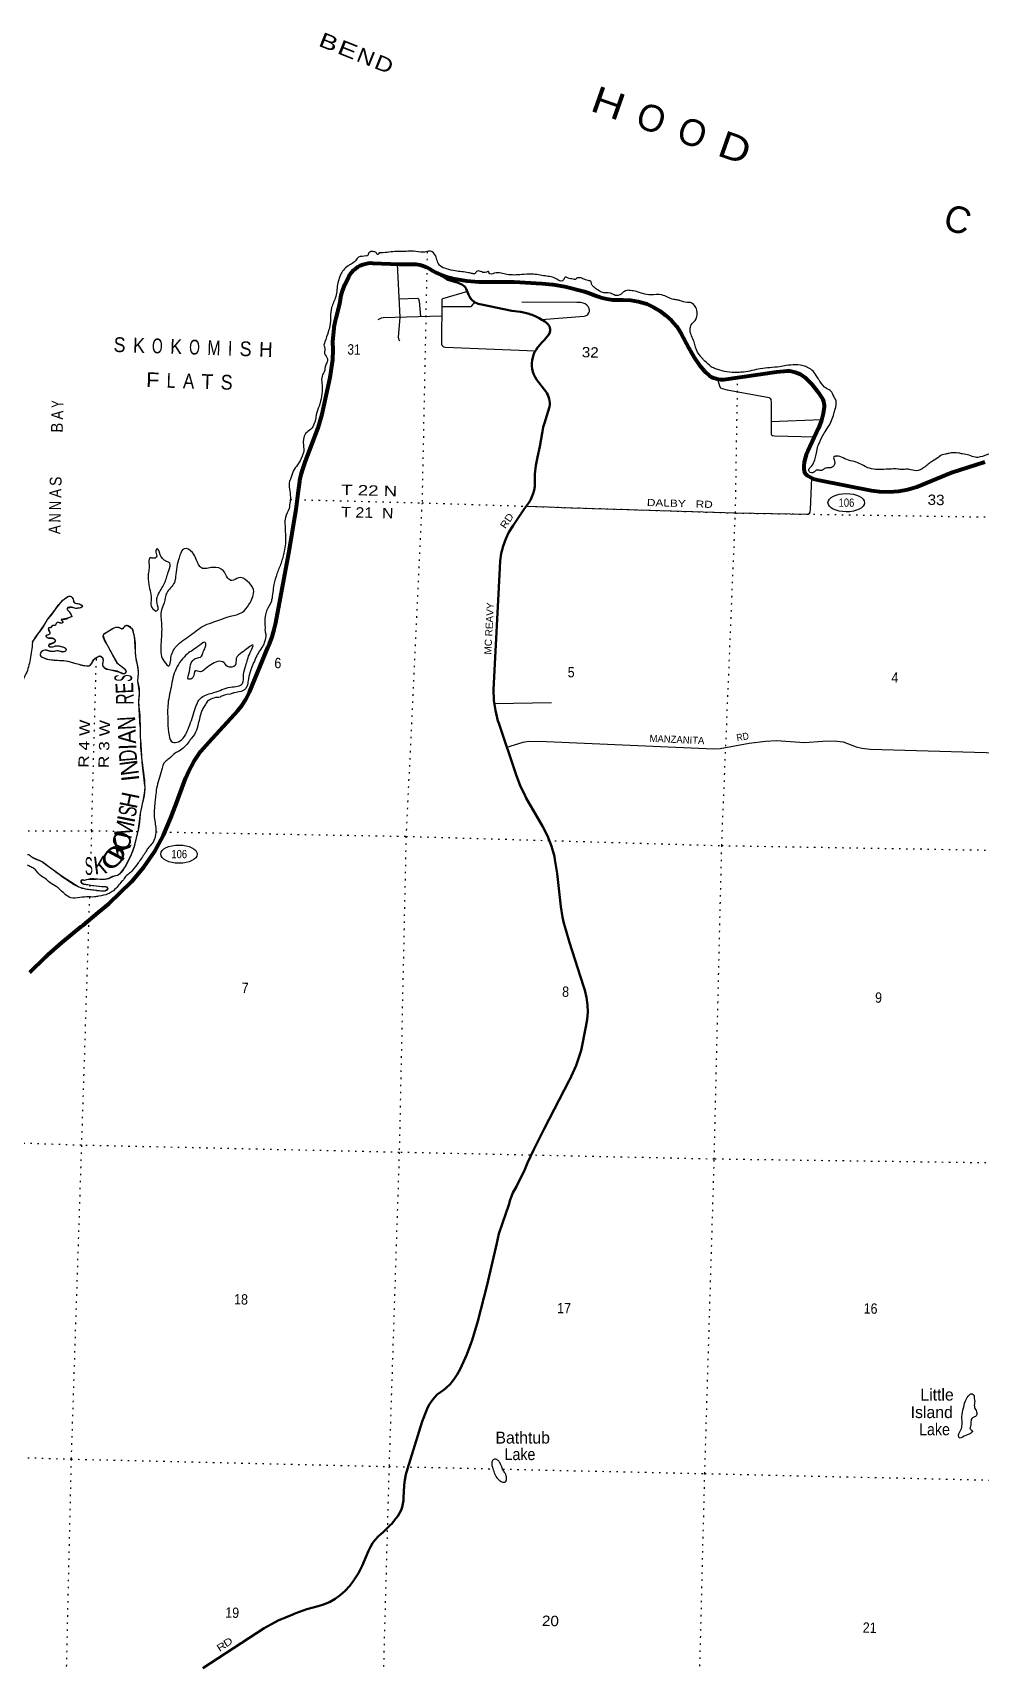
# Model space of a CAD drawing. Header units: feet. Extents: x -751810 to -497223, y -177792 to 12311.
# Drawn here: x -529671 to -513637, y -69931 to -42393 of the extents above; entities that cross this region are included whole.
import ezdxf
from ezdxf.enums import TextEntityAlignment as Align

# ---------------------------------------------------------------- set-up
doc = ezdxf.new("R2010")
doc.units = ezdxf.units.FT
doc.header["$LTSCALE"] = 80
doc.linetypes.add('DOT_DASHED', pattern=[7.7, 5, -1.2, 0.3, -1.2])
doc.linetypes.add('DOTTED', pattern=[1.5, 0.3, -1.2])
for name, color, linetype, lineweight in [('17', 7, 'Continuous', 25), ('23', 7, 'Continuous', 70), ('26', 7, 'Continuous', 40), ('29', 7, 'Continuous', 25), ('39', 7, 'Continuous', 13), ('44', 7, 'DOT_DASHED', 13), ('6', 7, 'DOTTED', 25), ('7', 7, 'DOTTED', 13)]:
    doc.layers.add(name, color=color, linetype=linetype, lineweight=lineweight)
for name, color, linetype in [('27', 7, 'Continuous'), ('30', 7, 'Continuous'), ('41', 7, 'Continuous')]:
    doc.layers.add(name, color=color, linetype=linetype)

msp = doc.modelspace()

# ---------------------------------------------------------------- linework, layer by layer
at = {"layer": '17'}
for centre in [(-515906.89, -50340.69), (-527193.18, -56282.63)]:
    msp.add_ellipse(centre, major_axis=(-309.24, 1), ratio=0.500121, dxfattribs=at)
at = {"layer": '23'}
for points in [[(-529719.32, -58283.94), (-529451.44, -58022.34), (-529404.37, -57981.41), (-529173.97, -57775.78), (-528849.45, -57506.06), (-528816.66, -57480.63), (-528563.41, -57270.44), (-528374.43, -57114.36), (-527996.59, -56748.96), (-527992.8, -56744.96), (-527786.46, -56503.2), (-527606.52, -56241.19), (-527454.95, -55961.81), (-527333.42, -55668.12), (-527212.88, -55359.02), (-527207.87, -55342.56), (-527085.03, -55006.23), (-527034.35, -54890.01), (-526937.76, -54711.6), (-526823.05, -54544.26), (-526691.47, -54389.83), (-526197.32, -53853.94), (-526125.74, -53765.21), (-526063.83, -53669.48), (-526012.27, -53567.81), (-526001.95, -53543.75), (-525690.7, -52786.91), (-525665.36, -52729.06), (-525623.82, -52622.93), (-525584.95, -52487.02), (-525557.6, -52369.39), (-525333.26, -51194.97), (-525212.3, -50456.96), (-525174.29, -50141.75), (-525152.47, -49983.56), (-525150.22, -49967.92), (-525128.46, -49862.16), (-525095.76, -49759.26), (-525053.21, -49641.36), (-524840.15, -49077.67), (-524772.13, -48845.7), (-524635.71, -48222.11), (-524602.34, -47999.96), (-524593.77, -47925.43), (-524587.27, -47757.6), (-524589.74, -47613.97), (-524570.82, -47381.79), (-524569.97, -47375.54), (-524553.15, -47285.88), (-524534.03, -47218.87), (-524473.97, -46978.51), (-524450.9, -46830.04), (-524430.33, -46761.17), (-524389.76, -46658.63), (-524322.07, -46519.28), (-524298.46, -46480.07), (-524270.88, -46443.54), (-524239.64, -46410.09), (-524205.07, -46380.1), (-524167.55, -46353.88), (-524127.5, -46331.72), (-524085.36, -46313.88), (-524041.57, -46300.54), (-523996.64, -46291.84), (-523951.04, -46287.9), (-523912.28, -46288.3), (-523469.66, -46306.22), (-523247.13, -46307.7), (-523244.38, -46307.68), (-523182.94, -46310.64), (-523122.15, -46320), (-523062.67, -46335.67), (-523005.15, -46357.47), (-522950.23, -46385.16), (-522898.5, -46418.45), (-522849.32, -46447.05), (-522760.74, -46489.18), (-522668.25, -46521.82), (-522572.85, -46544.62), (-522560.66, -46548.1), (-522327.39, -46588.63), (-522119.76, -46606.72), (-522099.51, -46607.32), (-521524.06, -46607.01), (-521058.77, -46633.8), (-520875.55, -46652.68), (-520863.98, -46654.53), (-520665.16, -46684.98), (-520333.67, -46768.83), (-520282.94, -46784.99), (-520122.2, -46846.84), (-520097.13, -46856.48), (-520072.2, -46864.68), (-520056, -46870)], [(-520056, -46870), (-519956.59, -46894.66), (-519855.15, -46908.79), (-519752.79, -46912.25), (-519681.65, -46910.47), (-519552.7, -46917.74), (-519425.22, -46938.45), (-519300.6, -46972.37), (-519282.27, -46979.61), (-519167.21, -47033.35), (-519058.4, -47098.81), (-518957.03, -47175.3), (-518864.21, -47261.95), (-518780.95, -47357.84), (-518708.18, -47461.91), (-518568.06, -47728.54), (-518554.82, -47753.73), (-518541.12, -47778.54), (-518482.25, -47885.15), (-518396.2, -48008.44), (-518297.74, -48122.06), (-518281.48, -48138.68), (-518227.07, -48190.98), (-518190.55, -48212.27), (-518152.01, -48229.62), (-518111.87, -48242.85), (-518070.56, -48251.81), (-518028.54, -48256.41), (-517986.28, -48256.58), (-517979.01, -48256.17), (-517084.56, -48130.63), (-516962.86, -48116.34), (-516954.98, -48115.32), (-516907.93, -48112.16), (-516860.81, -48113.94), (-516814.13, -48120.64), (-516768.41, -48132.17), (-516724.14, -48148.43), (-516681.82, -48169.22), (-516641.9, -48194.32), (-516604.82, -48223.46), (-516489.6, -48338.15), (-516387, -48464.26), (-516318.93, -48565.64), (-516304.51, -48596.14), (-516293.35, -48627.98), (-516285.58, -48660.81), (-516281.29, -48694.28), (-516280.39, -48721.51), (-516297.04, -48833.97), (-516325.35, -48944.08), (-516365.02, -49050.63), (-516377.49, -49078.35), (-516557.31, -49472.02), (-516583.62, -49531.89), (-516603.53, -49594.18), (-516616.81, -49658.21), (-516623.33, -49723.29), (-516623.5, -49749.62), (-516623.66, -49774.7), (-516620.61, -49799.62), (-516620.28, -49801.47), (-516616.5, -49814.48), (-516611.39, -49827.03), (-516604.98, -49838.98), (-516597.37, -49850.19), (-516588.62, -49860.54), (-516578.84, -49869.92), (-516568.14, -49878.23), (-516567.55, -49878.63), (-516547.58, -49892.06), (-516505.17, -49916), (-516460.48, -49935.39), (-516414.01, -49949.99), (-516366.27, -49959.66), (-515482.4, -50136), (-515344.18, -50153.94), (-515183.63, -50158.96), (-515023.44, -50147.18), (-514865.35, -50118.72), (-514711.11, -50073.89), (-514125.5, -49828.94), (-513562.38, -49649.59)]]:
    msp.add_lwpolyline(points, dxfattribs=at)
at = {"layer": '26'}
for points in [[(-522686.86, -46552.37), (-522704.3, -46539.33), (-522720.27, -46524.53), (-522734.61, -46508.15), (-522741.17, -46499.35)], [(-521201.68, -50186.86), (-521185.95, -50128.63), (-521176.39, -50069.08), (-521173.11, -50008.85), (-521173.76, -49980.34), (-521173.66, -49856.59), (-521159.54, -49713.2), (-521130.51, -49572.08), (-521088.5, -49390.96), (-521049.74, -49165.21), (-521046.57, -49136.84), (-521033.41, -49066.21), (-521012.93, -48997.36), (-520974.45, -48867), (-520928.25, -48718.62), (-520923.82, -48684.72), (-520922.96, -48650.54), (-520925.67, -48616.45), (-520931.93, -48582.84), (-520941.68, -48550.07), (-520954.79, -48518.49), (-520971.13, -48488.46), (-520974.54, -48483.03), (-521145.69, -48257.07), (-521170.57, -48215.72), (-521190.98, -48172), (-521206.72, -48126.38), (-521217.59, -48079.36), (-521223.5, -48031.47), (-521224.37, -47983.22), (-521220.19, -47935.15), (-521211, -47887.78), (-521196.92, -47841.62), (-521178.09, -47797.19), (-521154.71, -47754.97), (-521127.05, -47715.43), (-521119.29, -47705.75), (-521054.89, -47630.23), (-521035.36, -47610.94), (-521010.49, -47586.37), (-520989.76, -47561.21), (-520965.92, -47532.29), (-520945.26, -47507.22), (-520930.54, -47482.29), (-520928.8, -47478.84), (-520923.36, -47464.43), (-520919.45, -47449.53), (-520917.12, -47434.3), (-520916.4, -47418.91), (-520917.28, -47403.53), (-520919.77, -47388.33), (-520923.84, -47373.47), (-520929.44, -47359.12), (-520936.5, -47345.43), (-520944.96, -47332.55), (-520954.72, -47320.63), (-520965.67, -47309.8), (-520977.69, -47300.17), (-521006.04, -47279.63), (-521031.11, -47261.47), (-521056.04, -47246.84), (-521104.2, -47218.57), (-521171.63, -47187.25), (-521196.53, -47175.69), (-521221.63, -47166.6), (-521264.37, -47151.13), (-521268.77, -47149.57), (-521341.07, -47128.35), (-521415.19, -47114.8), (-521562.36, -47095.39), (-522075.33, -46989.9), (-522103.74, -46985.4), (-522131.53, -46977.96), (-522158.39, -46967.65), (-522184.02, -46954.6), (-522208.15, -46938.93), (-522230.51, -46920.83), (-522238.37, -46912.97), (-522261.5, -46887.94), (-522276.7, -46862.97), (-522282.25, -46853.56), (-522296.18, -46823.02), (-522306.84, -46791.2), (-522323.79, -46750.38), (-522336.7, -46726.02), (-522349.96, -46701), (-522373.67, -46676.02), (-522389.89, -46662.84), (-522408.21, -46650.89), (-522423.07, -46643.28), (-522447.98, -46633.09), (-522473.07, -46625.52), (-522648.4, -46572.66), (-522668.16, -46563.52), (-522686.86, -46552.37)], [(-523956.13, -67995.26), (-523919.29, -67932.5), (-523876.09, -67873.93), (-523827.01, -67820.19), (-523772.58, -67771.88), (-523752.51, -67756.46), (-523614.66, -67621.44), (-523595.54, -67602.71), (-523529.44, -67519.96), (-523494.1, -67474.76), (-523463.69, -67426.11), (-523438.52, -67374.55), (-523418.88, -67320.64), (-523404.98, -67264.97), (-523396.98, -67208.16), (-523394.88, -67160.34), (-523384.42, -66959.6), (-523383.13, -66949.78), (-523375.09, -66868.55), (-523355.63, -66769.12), (-523325.89, -66672.27), (-523077.76, -65871.84), (-523004.72, -65688.28), (-522987.56, -65645.25), (-522956.15, -65582.86), (-522918.38, -65524.1), (-522874.68, -65469.61), (-522825.53, -65419.98), (-522771.45, -65375.77), (-522713.05, -65337.45), (-522678.77, -65309.25), (-522607.02, -65240.5), (-522542.85, -65164.62), (-522486.96, -65082.46), (-522440.35, -64991.79), (-522327.5, -64740.9), (-522251.42, -64542.31), (-522234.6, -64497.24), (-522136.9, -64178.44), (-521978.32, -63561.58), (-521820.22, -62857.06), (-521784.17, -62699.49), (-521724.32, -62520.13), (-521616.13, -62209.11), (-521591.3, -62127.45), (-521544.22, -62010.61), (-521485.18, -61899.34), (-521341.98, -61612.17), (-521297.39, -61498.53), (-521193.23, -61273.6), (-521017.62, -60925.62), (-520592.67, -60110.99), (-520587.82, -60101.76), (-520475.74, -59857.35), (-520389.82, -59602.56), (-520310.31, -59204.74), (-520288.03, -59080.79), (-520278.84, -58955.2), (-520282.82, -58829.33), (-520299.93, -58704.57), (-520330, -58582.28), (-520352.44, -58515.19), (-520587.28, -57778.88), (-520652.23, -57559.75), (-520682.52, -57447.29), (-520706.16, -57347.35), (-520733.85, -57165.07), (-520795.47, -56607.65), (-520834.47, -56375.45), (-520844.89, -56323.74), (-520893.65, -56144.81), (-520960.85, -55971.97), (-521045.74, -55807.1), (-521318.96, -55335.84), (-521352.32, -55268.47), (-521415.26, -55136.66), (-521487.79, -54941.84), (-521785.27, -54067.71), (-521798.67, -54025.84), (-521841.68, -53853.36), (-521866.44, -53677.33), (-521872.65, -53499.67), (-521872.65, -53499.41), (-521764.11, -51446.75), (-521759.89, -51325.87), (-521742.37, -51198.36), (-521711.63, -51073.38), (-521667.98, -50952.3), (-521611.92, -50836.44), (-521544.06, -50727.08), (-521352, -50441.54), (-521283.85, -50347.33), (-521250.9, -50296.81), (-521223.41, -50243.12), (-521201.68, -50186.86)], [(-526792.16, -70045.35), (-525750.77, -69368.25), (-525515.73, -69239.29), (-525268.5, -69135.61), (-525245.07, -69127.33), (-525216.28, -69114.71), (-525030.3, -69046.33), (-524838.18, -68997.76), (-524750.8, -68969.8), (-524650.11, -68926.53), (-524554.49, -68872.97), (-524465, -68809.72), (-524382.61, -68737.45), (-524308.22, -68656.97), (-524242.65, -68569.15), (-524234.59, -68557.88), (-524160.02, -68439.92), (-524098.2, -68314.82), (-523986.2, -68061.54), (-523956.13, -67995.26)]]:
    msp.add_lwpolyline(points, dxfattribs=at)
at = {"layer": '29'}
for p, q in [((-516324.47, -48940.64), (-517178.19, -48975.98)), ((-520894.75, -53726.23), (-521857.71, -53739.42))]:
    msp.add_line(p, q, dxfattribs=at)
for points in [[(-523504.14, -46304.82), (-523457.46, -47206.95), (-523484.61, -47539.53), (-523479.6, -47570.14), (-523461.47, -47604.1)], [(-522315.78, -46769.68), (-522735.47, -46895.36), (-522745.3, -46905.56), (-522752.68, -47657.73), (-522748.5, -47678.98), (-522733.27, -47694.22), (-522715.87, -47705.1), (-522691.17, -47710.89), (-521165.96, -47775.29)], [(-523473.7, -46893.02), (-523153.03, -46882.9), (-523142.35, -46893.19), (-523133.72, -46935.37), (-523105.99, -47192.28)], [(-522746.46, -47024.07), (-522256.78, -47023.79), (-522241.54, -47012.91), (-522191.43, -46950.83)], [(-521059.21, -47244.98), (-520339.83, -47185.96), (-520317.15, -47181.7), (-520296.32, -47171.81), (-520281.09, -47158.75), (-520261.5, -47128.28), (-520251.71, -47105.43), (-520248.45, -47084.74), (-520252.93, -47056.36), (-520271.29, -47024.89), (-520294.29, -46999.52), (-520324.6, -46980.26), (-520359.41, -46966.12), (-520400.76, -46958.5), (-520462.49, -46956.66), (-521397.16, -46951.52)], [(-523823.84, -47241.13), (-523771.18, -47215.34), (-523738.94, -47210.41), (-522748.01, -47182.02)], [(-518084.16, -48250.32), (-518045.72, -48382.1), (-518035.56, -48397.28), (-518005.1, -48412.52), (-517923.86, -48432.23), (-517210.9, -48564.89), (-517194.33, -48576.47), (-517180.44, -48593.19), (-517179.38, -48650.94), (-517177.42, -49184.59), (-517173.92, -49193.97), (-517156.5, -49204.85), (-517119.53, -49211.61), (-516444.35, -49224.72)], [(-521321.15, -50399.88), (-520957.78, -50412.94), (-520716.26, -50419.47), (-517774.46, -50513.07), (-516551.61, -50534.84), (-516529.85, -50519.6), (-516516.8, -50500.01), (-516511.2, -50455.23), (-516487.12, -49928.02)], [(-521647.31, -54473.1), (-521373.17, -54388.49), (-521284.16, -54370.26), (-520974.97, -54376.9), (-518146.49, -54501.05), (-518037.73, -54496.51), (-517548.06, -54408.46), (-517271.82, -54370.26), (-517087.02, -54361.78), (-516613.09, -54393.54), (-516301.22, -54374.53), (-516114.24, -54365.9), (-515957.63, -54384.12), (-515737.8, -54469.94), (-515644.25, -54492.15), (-515503.22, -54509.86), (-512754.46, -54588.58)]]:
    msp.add_lwpolyline(points, dxfattribs=at)
at = {"layer": '39'}
for points in [[(-522667.1, -46386.87), (-522778.47, -46335.73), (-522815.31, -46280.43), (-522845.22, -46189.06), (-522909.4, -46100.85), (-522937.24, -46088.06), (-523011.96, -46100.27), (-523104.58, -46103.98), (-523271.12, -46087.7), (-523377.86, -46093.06), (-523512.59, -46091.68), (-523770.7, -46117.39), (-523782.76, -46117.08), (-523808.94, -46118.44), (-523831.7, -46144.04), (-523841.75, -46143.79), (-523853.31, -46123.36), (-523894.93, -46098.14), (-523949.15, -46094.76), (-523981.91, -46118.1), (-523992.57, -46142), (-523996.94, -46155.98), (-524021.41, -46169.46), (-524158.75, -46192.18), (-524210.51, -46251.29), (-524282.27, -46305.86), (-524333.32, -46336.79), (-524411.51, -46407.32), (-524461.81, -46488.61), (-524498.74, -46598.44), (-524505.42, -46624.45), (-524543.4, -46857.09), (-524612.38, -47042.63), (-524642.21, -47352), (-524671, -47458), (-524727.42, -47623.72), (-524737.26, -47695.97), (-524733.21, -47704.23), (-524730.27, -47818.99), (-524684.28, -47910.77), (-524689.5, -47958.97), (-524715.28, -48024.77), (-524719.65, -48038.76), (-524729.19, -48098.93), (-524774.01, -48202.52), (-524776.92, -48319.24), (-524811.77, -48668.76), (-524863.77, -48818.48), (-524895.87, -48976.76), (-524948.73, -49080.14), (-524971.44, -49103.73), (-525051.59, -49172.19), (-525088.76, -49372.63), (-525087.65, -49489.46), (-525109.4, -49555.37), (-525189.5, -49702.37), (-525260.5, -49807.31), (-525310.19, -49945), (-525316.67, -49962.96), (-525327.82, -50006.99), (-525310.51, -50281.29), (-525315.49, -50319.43), (-525332.51, -50437.81), (-525394.67, -50591.31), (-525401.39, -50699.88), (-525392.02, -50969.96), (-525393.63, -51034.36), (-525412.96, -51164.77), (-525468.13, -51360.73), (-525537.06, -51544.26), (-525587.86, -51726.23), (-525626.48, -51985.03), (-525631, -52005.06), (-525711.45, -52166.14), (-525735.96, -52262.19), (-525739.87, -52419.16), (-525738.7, -52459.93), (-525738.16, -52511.84), (-525727.45, -52566.48), (-525748.7, -52692.81), (-525776.68, -52766.62), (-525841.4, -52861.64), (-525879.34, -52931.17), (-525977.67, -53164.3), (-526019.77, -53320.31), (-526036.29, -53418.57), (-526066.04, -53482.26), (-526107.09, -53515.46), (-526265.04, -53557.79), (-526283.28, -53563.38), (-526469.52, -53611.04), (-526483.92, -53617.9), (-526499.97, -53627.07), (-526550.53, -53633.16), (-526653.85, -53662.77), (-526725.5, -53713.32), (-526746.61, -53753.07)], [(-516415.86, -49790.73), (-516473.24, -49833.59), (-516519.38, -49828.4), (-516542.5, -49787.54), (-516529.78, -49761.68), (-516515.26, -49743.92), (-516488.43, -49716.4), (-516439.64, -49614.93), (-516396.84, -49430.75), (-516392.17, -49404.68), (-516362.07, -49326.91), (-516281.67, -49167.83), (-516210.57, -49058.87), (-516114.56, -48837.76), (-516094.46, -48757.72), (-516078.99, -48621.17), (-516134.53, -48509.01), (-516161.42, -48457.99), (-516238.71, -48411.74), (-516354.21, -48283.97), (-516369.74, -48261.43), (-516414.17, -48187.81), (-516488.35, -48097.33), (-516571.62, -48048.92), (-516613.49, -48033.76), (-516922.95, -48021.93), (-517036.07, -48041.23), (-517360.81, -48077.34), (-517643.79, -48132.63), (-517738.46, -48138.3), (-517929.33, -48129.46), (-518081.15, -48087.37), (-518154.97, -48063.36), (-518222.17, -48015.34), (-518320.47, -47924.26), (-518338.11, -47905.69), (-518369.42, -47870.67), (-518457.98, -47711.36), (-518481.91, -47622.15), (-518547.3, -47421.14), (-518544.54, -47391), (-518518.62, -47319.16), (-518464.9, -47262.11), (-518443.95, -47228.41), (-518436.42, -47087.63), (-518451.4, -47042.95), (-518474.67, -47008.13), (-518527.84, -46962.49), (-518596.09, -46956.74), (-518723.99, -46923.31), (-518749.97, -46916.61), (-518828.11, -46904.57), (-519027.38, -46829.06), (-519214.37, -46826.36), (-519348.6, -46804.85), (-519456.4, -46771.93), (-519554.49, -46753.34), (-519641.08, -46757.2), (-519716.96, -46815.7), (-519814, -46835.4), (-519895.56, -46799.11), (-520044.02, -46783.29), (-520097.49, -46749.72), (-520113.32, -46739.25), (-520182.52, -46691.19), (-520213.53, -46644.09), (-520217, -46621.85), (-520246.4, -46590.9), (-520272.43, -46586.22), (-520360.13, -46553.8), (-520434.16, -46537.83), (-520472.75, -46552.97), (-520485.16, -46566.75), (-520523.2, -46559.75), (-520571.45, -46558.54), (-520663.26, -46530.04), (-520694.62, -46577.58), (-520727.23, -46594.88), (-520737.28, -46594.63), (-520802.82, -46560.76), (-521002.63, -46507.39), (-521225.16, -46477.61), (-521396.32, -46485.38), (-521645.63, -46481.1), (-521860.37, -46461.59), (-521946.91, -46463.43), (-521950.52, -46447.23), (-521950.27, -46437.17), (-522012.94, -46449.69), (-522092.9, -46429.55), (-522159.38, -46433.91), (-522194.46, -46469.27), (-522208.58, -46470.93), (-522228.63, -46468.41), (-522294.61, -46452.65), (-522523.17, -46422.72), (-522667.1, -46386.87)], [(-505987.03, -48837.43), (-506270.46, -48830.28), (-506391.42, -48841.33), (-506429.72, -48844.39), (-506522.99, -48874.26), (-506618.57, -48916.15), (-506726.71, -48977.86), (-507038.72, -49149.22), (-507197.67, -49231.8), (-507250.93, -49270.74), (-507303.8, -49293.57), (-507404.91, -49315.18), (-507445.46, -49328.26), (-507791.1, -49476.61), (-507865.57, -49478.76), (-508021.26, -49511.08), (-508340.47, -49567.47), (-508428.36, -49543.11), (-508450.07, -49526.45), (-508565.07, -49378.56), (-508614.42, -49341.06), (-508650.25, -49326.06), (-509013.74, -49302.8), (-509144.2, -49291.46), (-509281.14, -49298.07), (-509299.23, -49297.61), (-509362.25, -49324.22), (-509529.84, -49430.75), (-509619.04, -49458.71), (-509709.89, -49472.52), (-509985.39, -49469.6), (-510095.39, -49444.68), (-510343.35, -49466.62), (-510429.83, -49466.45), (-510578.94, -49476.79), (-510783.62, -49457.53), (-510919.96, -49439.99), (-510979.92, -49424.38), (-511208.48, -49313.9), (-511226.47, -49309.42), (-511400.4, -49266.77), (-511498.6, -49252.21), (-511527.9, -49217.24), (-511563.83, -49206.27), (-511704.84, -49214.79), (-511821.98, -49233.99), (-511958.88, -49238.59), (-512409.7, -49249.37), (-512510.86, -49273), (-512582.32, -49315.5), (-512654.69, -49313.68), (-512790.07, -49338.46), (-512796.95, -49372.52), (-512839.87, -49399.63), (-512854.09, -49405.31), (-512960.53, -49398.6), (-513095.46, -49405.26), (-513123.05, -49382.42), (-513206.07, -49404.49), (-513212.75, -49430.5), (-513233.55, -49458.17), (-513370.99, -49484.91), (-513678.94, -49573.8), (-513727.19, -49572.58), (-513826.89, -49537.85), (-513939.01, -49516.9), (-514005, -49501.14), (-514172.09, -49506.99), (-514226.71, -49519.71), (-514330.28, -49559.39), (-514342.65, -49571.16), (-514448.88, -49636.95), (-514592.4, -49746.1), (-514726.52, -49801.12), (-514840.6, -49778.1), (-514882.71, -49773.01), (-514955.33, -49781.25), (-515035.53, -49771.17), (-515140.16, -49772.56), (-515232.78, -49776.27), (-515515.96, -49759.05), (-515710.75, -49665.54), (-515834.58, -49630.19), (-515868.6, -49623.29), (-515989.97, -49569.89), (-516086.16, -49555.38), (-516096.26, -49557.14), (-516118.57, -49564.63), (-516117.46, -49600.91), (-516100.72, -49655.7), (-516103.64, -49691.88), (-516143.03, -49739.21), (-516167.45, -49750.68), (-516254.04, -49754.54), (-516325.55, -49799.05), (-516381.63, -49789.58), (-516415.86, -49790.73)], [(-527588.33, -52175.19), (-527666.53, -52084.61), (-527666.39, -51998.03), (-527703.75, -51721.2), (-527713.56, -51549.78), (-527698.89, -51445.43), (-527701.87, -51322.52), (-527688.61, -51274.52), (-527634.43, -51279.92), (-527571.57, -51259.35), (-527585.54, -51174.42), (-527564.04, -51118.58), (-527510.26, -51220.62), (-527455.93, -51300.53), (-527402.45, -51334.1), (-527350.84, -51361.58), (-527366.01, -51486.05), (-527433.38, -51687.74), (-527538.75, -51880.42), (-527568.95, -51962.22), (-527564.82, -52038.85), (-527561.95, -52165.79), (-527588.33, -52175.19)], [(-527372.13, -53105.23), (-527464.04, -52999.95), (-527499.74, -52737.26), (-527489.26, -52397.19), (-527489.18, -52151.51), (-527445.97, -52031.78), (-527401.61, -51865.75), (-527272.57, -51691.8), (-527249.01, -51553.44), (-527222.69, -51384.95), (-527178.58, -51228.98), (-527105.42, -51118.06), (-526968.22, -51181.93), (-526862.72, -51387.98), (-526813.77, -51441.58), (-526620.5, -51434.37), (-526444.85, -51489.14), (-526365.54, -51616), (-526300.21, -51657.92), (-526186.34, -51608.43), (-526038.94, -51666.52), (-525933.9, -51810.14), (-526010.57, -52061.94), (-526122.42, -52192.03), (-526325.29, -52261.42), (-526605.25, -52357.06), (-526751.38, -52409.76), (-527001.03, -52580.68), (-527239.07, -52770.01), (-527330.42, -52965.05), (-527351.37, -53079.31), (-527372.13, -53105.23)], [(-529670.41, -52701.69), (-529669.11, -52698.65), (-529554.24, -52528.37), (-529468.77, -52407.68), (-529411.99, -52308.43), (-529382.99, -52274.92), (-529199.99, -52033.86), (-529103.3, -51947.69), (-529040.29, -51921.09), (-529012.45, -51933.87), (-528990.83, -51954.55), (-528964.55, -52029.73), (-528926.7, -52044.78), (-528878.61, -52052.03), (-528827.35, -52093.6), (-528845.89, -52111.26), (-528868.2, -52118.75), (-528894.48, -52124.13), (-528936.8, -52127.09), (-528982.78, -52115.86), (-529085.75, -52131.39), (-529084.09, -52145.52), (-529044.89, -52186.79), (-529023.78, -52227.6), (-529006.49, -52260.25), (-529035.08, -52277.66), (-529164.74, -52314.66), (-529186.85, -52314.1), (-529183.18, -52328.29), (-529167.4, -52340.77), (-529162.12, -52371.11), (-529190.46, -52378.45), (-529248.46, -52364.91), (-529262.73, -52372.6), (-529287.9, -52414.26), (-529340.42, -52423), (-529354.89, -52438.75), (-529367.3, -52452.53), (-529401.72, -52461.73), (-529400.46, -52491.97), (-529379.85, -52552.9), (-529418.75, -52580.11), (-529443.07, -52587.56), (-529423.77, -52620.26), (-529337.49, -52628.48), (-529286.17, -52668.04), (-529286.52, -52682.12), (-529309.29, -52707.73), (-529398.94, -52753.8), (-529397.28, -52767.94), (-529355.31, -52779.06), (-529327.07, -52775.75), (-529280.49, -52762.83), (-529170.18, -52775.68), (-529122.39, -52795.01), (-529106.66, -52809.5), (-529103.14, -52829.73), (-529134.09, -52861.17), (-529262.44, -52845.85), (-529306.91, -52854.79), (-529375.26, -52853.07), (-529393.2, -52846.58), (-529437.17, -52835.4), (-529522.3, -52861.44), (-529537.12, -52891.28), (-529539.84, -52919.4), (-529510.43, -52950.35), (-529348.66, -52996.72), (-529252.33, -53005.19), (-529113.73, -53012.71), (-528987.79, -53044.08), (-528787.92, -53095.44), (-528737.77, -53100.73), (-528715.61, -53099.28), (-528676.56, -53066.03), (-528632.45, -52990.62), (-528591.39, -52957.42), (-528554.76, -52940.22), (-528540.48, -52932.52), (-528518.47, -52937.11), (-528479.57, -52990.44), (-528486, -53086.94), (-528478.51, -53109.28), (-528339.15, -53167.17), (-528207.18, -53198.69), (-528135.57, -53230.7), (-528086.62, -53203.75), (-528088.13, -53183.57), (-528103.66, -53161.03), (-528222.07, -53069.43), (-528243.53, -53042.71), (-528255.14, -53024.3), (-528420.6, -52722.09), (-528473.82, -52597.9), (-528466.94, -52563.84), (-528425.94, -52532.66), (-528313.67, -52467.02)], [(-528313.67, -52467.02), (-528236.64, -52442.78), (-528198.59, -52449.79), (-528162.91, -52470.82), (-528138.64, -52465.39), (-528089.09, -52414.29), (-528078.99, -52412.53), (-528027.28, -52435.98), (-527976.42, -52493.65), (-527963.85, -52554.38), (-527956.46, -52580.75), (-527924.12, -52978.27), (-527893.5, -53122.02), (-527884.5, -53245.09), (-527893.43, -53361.67), (-527886.19, -53394.07), (-527866.28, -53563.73), (-527878.18, -53718.49), (-527871.89, -53789.13), (-527849.65, -54188.42), (-527830.77, -54641.99), (-527773.09, -55152.93), (-527777.25, -55239.42), (-527848.29, -55588.02), (-527853.16, -55622.13), (-527862.35, -55748.77), (-527919.26, -56015.17), (-527968.25, -56205.24), (-528049.34, -56392.49), (-528137.68, -56547.33), (-528183.35, -56604.58), (-528240.69, -56645.42), (-528293.15, -56652.16), (-528386.82, -56698.13), (-528501.8, -56711.34), (-528761.47, -56718.88), (-528791.82, -56726.17), (-528841.97, -56720.88), (-528852.93, -56756.85), (-528845.24, -56771.14), (-528821.41, -56783.83), (-528761.31, -56793.4), (-528737.29, -56798.03), (-528633.11, -56814.75), (-528456.47, -56829.28), (-528414.45, -56838.39), (-528404.32, -56880.85), (-528447.89, -56906.07), (-528516.68, -56906.07), (-528607.02, -56897.98), (-528797.44, -56871.02), (-528930.91, -56819.33), (-529269.19, -56591.29), (-529466.65, -56443.34), (-529551.83, -56390.84), (-529569.83, -56386.36), (-529687.07, -56329.03), (-529730.68, -56296.54), (-529740.5, -56293.45), (-529745.39, -56292.93), (-529754.96, -56292.66)], [(-529670.41, -52701.69), (-529712.93, -52988.07), (-529782.33, -53234.27), (-529924.94, -53521.29), (-529970.45, -53681.41), (-530178.95, -53850.38), (-530620.75, -54123.42), (-530951.53, -54471.12), (-531077.84, -54553.15), (-531313.54, -54773.92), (-531337.62, -54966.67), (-531247.17, -55258.31), (-531127.16, -55578.71), (-531159.57, -55785.39), (-531286.38, -55891.57), (-531474.3, -55940.17), (-531620.74, -56023.82), (-531707.99, -56160.98), (-531696.88, -56304.11), (-531623.96, -56373.99), (-531395.21, -56392.61), (-531307.93, -56448.69), (-531216.26, -56486.73), (-531164.09, -56588.41), (-531100.21, -56591.54)], [(-527328.06, -53462.52), (-527242.46, -53148.51), (-527055.23, -52899.5), (-526842.27, -52747.8), (-526750.61, -52701.78), (-526741.91, -52756.37), (-526782.81, -52864.08), (-526810.69, -52933.86), (-526920.4, -52977.41), (-526988.58, -53050.2), (-527018.37, -53196.45), (-527031.58, -53322.99), (-526958.51, -53296.64), (-526919.42, -53180.83), (-526831.38, -53199.16), (-526766.15, -53164.55), (-526655.45, -53080.75), (-526541.43, -53025.23), (-526431.32, -53046.13), (-526372.57, -53110.04), (-526243.37, -53091.15), (-526224.33, -52972.81), (-526129.36, -52874.52), (-526020.66, -52790.67), (-525943.07, -52744.29), (-525988.49, -52872.03), (-526062.35, -53091.68), (-526100.48, -53249.81), (-526120.22, -53396.32), (-526320.93, -53459.72), (-526602.8, -53551.29), (-526814.01, -53632.55), (-526934.6, -53871.17), (-527040.61, -54170.56), (-527204.78, -54381.89), (-527303.52, -54389.47), (-527361.12, -54279.27), (-527381.59, -54051.2), (-527382.77, -53775.28), (-527328.06, -53462.52)], [(-526746.61, -53753.07), (-526788.47, -53818.47), (-526818.41, -53890.21), (-526858.3, -54038.22), (-526900.2, -54186.18), (-526979.99, -54321.11), (-526990.35, -54332.93), (-527027.78, -54382.33), (-527190.59, -54539.32), (-527257.88, -54575.89), (-527364.86, -54671.87), (-527424.26, -54714.67), (-527488.47, -54870.12), (-527572.32, -55168.06), (-527589.8, -55304.56), (-527600.15, -55396.93), (-527607.46, -55690.76), (-527590.17, -55803.96), (-527587.14, -55924.87), (-527599.05, -55999.08), (-527645.83, -56100.6), (-527720.35, -56185.31), (-527756.07, -56246.84), (-527770.64, -56266.61), (-527883.35, -56430.91), (-527982.99, -56555.26), (-528028.47, -56604.46), (-528098.27, -56661.1), (-528121.28, -56696.77), (-528179.27, -56763.77), (-528321.77, -56916.39), (-528395.15, -56955.37), (-528553.09, -56993.98), (-528625.81, -57006.25), (-528756.52, -57004.96), (-529054.27, -57007.52), (-529137.2, -56945.02), (-529150.97, -56932.59), (-529271.08, -56828.87), (-529379.99, -56759.67), (-529456.83, -56695.3), (-529535.99, -56642.96), (-529649.67, -56523.3), (-529715.25, -56491.44), (-529753.75, -56471.55), (-529759.13, -56468.43)], [(-513807.65, -65408.87), (-513874.03, -65489.76), (-513924.12, -65643.56), (-513949.94, -65791.93), (-513947.26, -65926.92), (-513967.56, -66015.01), (-514006.15, -66110.7), (-513989.11, -66153.42), (-513938.4, -66136.57), (-513828.55, -66086.99), (-513770.97, -66036.08), (-513816.15, -65992.65), (-513805.14, -65954.67), (-513797.71, -65898.47), (-513783.8, -65824.31), (-513751.08, -65802.99), (-513701.94, -65767.98), (-513711.99, -65687.17), (-513740.44, -65617.99), (-513734.37, -65535.58), (-513741.16, -65485.06), (-513745.98, -65436.61), (-513777.45, -65407.62), (-513807.65, -65408.87)], [(-521882.81, -66673.26), (-521900.1, -66560.05), (-521870.81, -66514.47), (-521836.54, -66511.31), (-521804.72, -66526.21), (-521769.59, -66569.38), (-521700.78, -66714.09), (-521667.91, -66767.28), (-521655.3, -66826), (-521671.02, -66892.06), (-521697.35, -66899.45), (-521731.38, -66892.55), (-521784.9, -66860.99), (-521875.42, -66699.62), (-521882.81, -66673.26)]]:
    msp.add_spline(points, degree=3, dxfattribs=at)
at = {"layer": '44'}
for points in [[(-529670.7, -52701.39), (-529596.96, -52589.16), (-529461.46, -52396.39), (-529415.62, -52313.53), (-529331.52, -52208.46), (-529194.05, -52026.75), (-529155.99, -51988.26), (-529108.58, -51951.37), (-529077.87, -51931.88), (-529051.57, -51922.09), (-529033.95, -51922.07), (-529020.48, -51928.5), (-529001.24, -51943.06), (-528988.22, -51958.28), (-528982.91, -51972.28), (-528976.21, -52012.61), (-528970.03, -52024.44), (-528956.93, -52034.58), (-528943.03, -52040.31), (-528925.19, -52045.14), (-528888.5, -52048.31), (-528874.9, -52054.03), (-528855.44, -52065.04), (-528842.11, -52074.02), (-528831.02, -52084.76), (-528827.53, -52092.23), (-528827.37, -52094.45), (-528829.39, -52098.66), (-528834.86, -52103.89), (-528845.59, -52111.08), (-528854.03, -52115.05), (-528866.17, -52118.28), (-528890.96, -52123.52), (-528909.27, -52126.02), (-528938.73, -52127.03), (-528987.29, -52115.26), (-529011.61, -52112.99), (-529033.25, -52113.34), (-529048.36, -52115.56), (-529061.99, -52119.37), (-529076.79, -52125.94), (-529086.78, -52132.31), (-529087.8, -52137.62), (-529083.7, -52146.02), (-529050.24, -52178.69), (-529006.49, -52260.25), (-529008.86, -52267.55), (-529026.88, -52274.92), (-529079.7, -52293.26), (-529153.7, -52312.19), (-529166.47, -52314.92), (-529178.62, -52313.31), (-529187.06, -52314.21), (-529188.08, -52319.95), (-529183.42, -52328), (-529166.55, -52341.86), (-529161.53, -52349.76), (-529158.09, -52359.1), (-529158.18, -52365.58), (-529162.49, -52371.37), (-529172.88, -52376.34), (-529180.88, -52377.96), (-529192.08, -52378.42), (-529202.75, -52376.59), (-529234.42, -52365.57), (-529244.88, -52364.53), (-529253.05, -52366.29), (-529261.47, -52371.59), (-529267.78, -52377.99), (-529271.58, -52384.41), (-529278.55, -52401.18), (-529282.53, -52408.53), (-529287.32, -52413.8), (-529291.02, -52416.1), (-529297.01, -52417.81), (-529321.76, -52417.25), (-529332.24, -52418.25), (-529338.62, -52421.35), (-529369.26, -52454.17), (-529372.13, -52455.46), (-529377.53, -52456.32)], [(-529506.87, -52952.06), (-529436.65, -52979.29), (-529384.87, -52991.67), (-529312.64, -53000.21), (-529250.59, -53005.31), (-529143.57, -53008.31), (-529072.25, -53022.31), (-529001.08, -53040.67), (-528798.47, -53092.81), (-528744.98, -53100.27), (-528715.91, -53099.37), (-528689.07, -53080.92), (-528669.09, -53055.33), (-528636.68, -52995.59), (-528607.96, -52967.93), (-528575.83, -52949.96), (-528535.8, -52931.23), (-528519.35, -52936.49), (-528500.84, -52952.46), (-528484.97, -52975.53), (-528477.47, -53005.27), (-528486.63, -53078.46), (-528482.24, -53104.43), (-528466.59, -53119.55), (-528440.19, -53136.39), (-528395.83, -53152.96), (-528192.67, -53204.12), (-528152.14, -53225.19), (-528131.59, -53231.19), (-528114.21, -53227.01), (-528097.94, -53215.34), (-528083.9, -53195.24), (-528091.11, -53178.17), (-528106.71, -53158.12), (-528200.16, -53089.85), (-528236.6, -53052.34), (-528236.6, -53052.34), (-528341.46, -52870.31), (-528447.96, -52664.9), (-528473.18, -52599.74), (-528472.98, -52573.72), (-528444.97, -52544.48), (-528315.84, -52468.29), (-528260.71, -52447.15), (-528222.26, -52443.31), (-528157.1, -52471.33), (-528145.13, -52468.5), (-528092.11, -52415.97), (-528067.31, -52415.47), (-528017.38, -52443.48), (-527987.17, -52472.57), (-527953.75, -52594.5), (-527929.32, -52938.69), (-527891.9, -53133.66), (-527884.82, -53233.73), (-527893.95, -53354.37), (-527866.92, -53551.11), (-527877.36, -53729.34), (-527835.9, -54522.29), (-527824.14, -54730.2), (-527774.29, -55135.16), (-527775.03, -55223.49), (-527799.47, -55354.33), (-527849.34, -55594.63), (-527892.03, -55898.57), (-527956.61, -56165.25), (-528000.74, -56291.32), (-528103.24, -56491.11), (-528197.65, -56618.32), (-528232.01, -56641.37), (-528292.67, -56652), (-528363.46, -56690.34), (-528430.44, -56704.88), (-528752.63, -56718.29), (-528796.57, -56726.42), (-528836.33, -56717.74), (-528853.94, -56746.02), (-528833.17, -56779.92), (-528655.85, -56811.4), (-528417.32, -56837.31), (-528399.74, -56860.87), (-528412.18, -56888.17), (-528448.31, -56906.1), (-528536.27, -56904.46), (-528768.82, -56876.17), (-528887.27, -56842.51), (-529170.46, -56661.77), (-529516.62, -56410.11), (-529681.74, -56331.89)], [(-529377.53, -52456.32), (-529391.91, -52456.37), (-529398.71, -52458.3), (-529402.03, -52462.42), (-529403.46, -52467.34), (-529403.72, -52473.73), (-529398.47, -52498.87), (-529381.13, -52530.87), (-529377.79, -52543.79), (-529378.46, -52549.26), (-529383.41, -52558.36), (-529389.36, -52564.11), (-529403.46, -52572.64), (-529421.36, -52581.27), (-529439.39, -52585.78), (-529444.79, -52589.65), (-529445.03, -52594.63), (-529442.38, -52601.33), (-529435.56, -52610.75), (-529427, -52618.36), (-529413.15, -52623.96), (-529413.15, -52623.96), (-529400.22, -52625.47), (-529386.95, -52625.1), (-529362.78, -52623.65), (-529350.96, -52624.45), (-529340.85, -52627.05), (-529325.78, -52634.4), (-529303.06, -52649.53), (-529293.24, -52659.01), (-529286.24, -52667.94), (-529284.42, -52673.07), (-529285.98, -52681.16), (-529298.17, -52697.12), (-529314.79, -52712.07), (-529330.74, -52721.32), (-529382.1, -52742.66), (-529391.67, -52748.2), (-529399.5, -52754.41), (-529401.05, -52760.19), (-529399.58, -52765.58), (-529395.94, -52768.71), (-529384.6, -52774.17), (-529368.66, -52778.45), (-529357.24, -52779.14), (-529329.86, -52776.27), (-529291.05, -52764.97), (-529276.26, -52762.34), (-529259.13, -52761.45), (-529236.8, -52762.53), (-529172.37, -52775.1), (-529128.7, -52791.58), (-529112.12, -52803.04), (-529102.68, -52817.54), (-529101.86, -52823.76), (-529105.7, -52834.96), (-529115.05, -52848.3), (-529126.75, -52857.87), (-529139.24, -52862.64), (-529153.23, -52864.5), (-529165.48, -52864.01), (-529236.02, -52846.8), (-529262.38, -52845.84), (-529301.04, -52854.07), (-529339.47, -52856.76), (-529365.12, -52855.12), (-529427.84, -52837.24), (-529460.98, -52834.09), (-529484.93, -52839.14), (-529509.31, -52851.55), (-529524.48, -52863.46), (-529531.75, -52874.26), (-529541.01, -52907.14), (-529539.12, -52921.25), (-529528.13, -52937.71), (-529506.87, -52952.06)]]:
    msp.add_lwpolyline(points, dxfattribs=at)
at = {"layer": '6'}
for p, q in [((-528672.24, -55886.02), (-528590.67, -52957.07)), ((-528672.24, -55886.02), (-528688.35, -56382.26)), ((-528698.27, -56687.9), (-528699.18, -56715.96)), ((-528702.07, -56805.01), (-528704.49, -56879.57)), ((-528708.58, -57005.8), (-528844.89, -61205))]:
    msp.add_line(p, q, dxfattribs=at)
for points in [[(-525311.22, -50286.87), (-523083.3, -50343.03), (-517781.44, -50515.01), (-512521.61, -50597.32), (-507261.72, -50677.62), (-501994, -50766.17), (-498462.23, -50827.39)], [(-528844.89, -61205), (-529019.22, -66510.92), (-529141.24, -71816.15), (-529211.84, -77156.91), (-529408.69, -82397.82)]]:
    msp.add_lwpolyline(points, dxfattribs=at)
at = {"layer": '7'}
for p, q in [((-529745.45, -55885.72), (-528672.24, -55886.02)), ((-528672.24, -55886.02), (-528222.79, -55894.08)), ((-527917.23, -55899.56), (-527892.39, -55900)), ((-527586.67, -55905.49), (-523354.17, -55981.39)), ((-523641.52, -66635.05), (-521891.01, -66674.58)), ((-521712.11, -66678.62), (-518300.17, -66755.67))]:
    msp.add_line(p, q, dxfattribs=at)
for points in [[(-522996.17, -46098.25), (-523083.3, -50343.03), (-523354.17, -55981.39), (-523469.1, -61325.06), (-523641.52, -66635.05), (-523787.56, -71935.65), (-523875.05, -77227.65), (-523918.44, -82516.15)], [(-518433.95, -72048.51), (-518300.17, -66755.67), (-518139.66, -61439.33), (-518013.72, -56138.23), (-517781.44, -50515.01), (-517741.8, -48138.37)], [(-523354.17, -55981.39), (-518013.72, -56138.23), (-512737.96, -56226.98)], [(-507545.66, -61688.39), (-512825.3, -61512.95), (-518139.66, -61439.33), (-523469.1, -61325.06), (-528844.89, -61205), (-529869.07, -61171.14)], [(-529993.19, -66478.25), (-529019.22, -66510.92), (-523641.52, -66635.05)], [(-518300.17, -66755.67), (-512952.79, -66876.43), (-507607.02, -66981.05), (-502352.71, -67123.63)]]:
    msp.add_lwpolyline(points, dxfattribs=at)

# ---------------------------------------------------------------- texts
at = {"layer": '17', "width": 0.85}
for p in [(-515903.44, -50409), (-527189.73, -56350.94)]:
    msp.add_text('106', height=140, dxfattribs=at).set_placement(p, align=Align.CENTER)
at = {"layer": '27'}
for s, rotation, width, p in [('RD', 56.074, 1.15, (-521673.1, -50791.14)), ('MC REAVY', 86.973, 1.05, (-521912.7, -52911.24)), ('R', 32.887, 1.3, (-526507.5, -69772.34)), ('D', 32.887, 1.3, (-526395.93, -69695.09))]:
    msp.add_text(s, height=120, rotation=rotation, dxfattribs=dict(at, width=width)).set_placement(p)
at = {"layer": '30'}
for s, rotation, width, p in [('DALBY   RD', 358.178, 1.25, (-519281.13, -50395.1)), ('RD', 10.194, 0.9, (-517752.16, -54375.92))]:
    msp.add_text(s, height=120, rotation=rotation, dxfattribs=dict(at, width=width)).set_placement(p)
msp.add_text('MANZANITA', height=120, rotation=357.487, dxfattribs=at).set_placement((-519236.35, -54383.15))
at = {"layer": '41'}
for s, height, rotation, width, p in [('B', 250, 338.217, 1.4, (-524851.51, -42610.48)), ('E', 250, 338.217, 1.45, (-524535.64, -42736.71)), ('N', 250, 338.217, 1.2, (-524212.46, -42865.87)), ('D', 250, 338.217, 1.25, (-523911.21, -42986.25)), ('H', 450, 340.618, 1.25, (-520259.44, -43707.02)), ('D', 450, 340.62, 1.2, (-518110.84, -44462.86)), ('S', 250, 358.142, 0.9, (-528303.06, -47791.22)), ('K', 250, 358.142, 0.9, (-527974.89, -47801.87)), ('O', 250, 358.142, 0.7, (-527654.58, -47812.26)), ('K', 250, 358.142, 0.9, (-527346.09, -47822.26)), ('O', 250, 358.142, 0.7, (-527025.78, -47832.65)), ('M', 250, 358.142, 0.8, (-526717.29, -47842.66)), ('I', 250, 358.142, 0.8, (-526369.44, -47853.94)), ('S', 250, 358.142, 0.9, (-526171.11, -47860.38)), ('H', 250, 358.142, 0.95, (-525842.94, -47871.02)), ('F', 250, 358.142, 1.1, (-527753.43, -48384.88)), ('L', 250, 358.142, 0.8, (-527405.58, -48396.17)), ('A', 250, 358.142, 0.85, (-527128.56, -48405.15)), ('S', 250, 358.142, 0.9, (-526491.88, -48425.8)), ('Y', 200, 88.66, 0.7, (-529150.95, -48740)), ('B', 200, 88.66, 0.95, (-529160.75, -49158.94)), ('A', 200, 88.66, 0.85, (-529155.55, -48936.87)), ('A', 200, 88.66, 0.85, (-529186.46, -50258.25)), ('S', 200, 88.66, 0.9, (-529181.85, -50061.38)), ('N', 200, 88.66, 0.8, (-529191.36, -50467.72)), ('N', 200, 88.66, 0.8, (-529196.26, -50677.2)), ('A', 200, 88.66, 0.85, (-529200.86, -50874.07))]:
    msp.add_text(s, height=height, rotation=rotation, dxfattribs=dict(at, width=width)).set_placement(p)
for s, height, rotation, p in [('O', 450, 340.617, (-519498.66, -43974.65)), ('O', 450, 340.617, (-518804.77, -44218.76)), ('C', 450, 343.843, (-514292.41, -45708.71)), ('T', 250, 358.142, (-526820.06, -48415.16))]:
    msp.add_text(s, height=height, rotation=rotation, dxfattribs=at).set_placement(p)
for s, p in [('Little', (-514654.23, -65520.25)), ('Island', (-514817.77, -65816.97)), ('Bathtub', (-521841.07, -66246.88))]:
    msp.add_text(s, height=200, dxfattribs=at).set_placement(p)
at = {"layer": '41', "width": 0.9}
for p in [(-514675.26, -66106.7), (-521686.87, -66527.25)]:
    msp.add_text('Lake', height=200, dxfattribs=at).set_placement(p)
at = {"layer": '44'}
for s, rotation, width, p in [('S', 89.463, 0.45, (-527986.32, -53307.24)), ('E', 92.766, 0.7, (-527966.28, -53467.08)), ('R', 90.297, 0.65, (-527961.55, -53659.48)), ('N', 93.086, 0.8, (-527931.71, -54059.52)), ('A', 92.439, 0.9, (-527923.36, -54293.05)), ('I', 92.328, 0.9, (-527915.61, -54462.6)), ('D', 94.889, 0.7, (-527908.87, -54603.86)), ('N', 97.734, 0.9, (-527888.75, -54802.95)), ('H', 78.461, 0.9, (-527884.1, -55399.44)), ('S', 79.39, 0.65, (-527913.63, -55580.18)), ('M', 76.918, 0.9, (-527973.78, -55896.07)), ('O', 48.68, 1.45, (-528187.2, -56431.25)), ('K', 61.743, 1.35, (-528074.64, -56275.03)), ('O', 68.997, 0.95, (-528018.98, -56106.98)), ('S', 1.542, 0.5, (-528715.45, -56633.82)), ('K', 7.166, 0.85, (-528507.76, -56615.24))]:
    msp.add_text(s, height=300, rotation=rotation, dxfattribs=dict(at, width=width)).set_placement(p, align=Align.CENTER)
for rotation, p in [(96.179, (-527870.1, -54979.88)), (78.966, (-527939.78, -55714.8))]:
    msp.add_text('I', height=300, rotation=rotation, dxfattribs=at).set_placement(p, align=Align.CENTER)
at = {"layer": '6'}
for s, rotation, width, p in [('T 22 N', 358.556, 1.35, (-524452.3, -50208.49)), ('T 21  N', 358.556, 1.15, (-524450.18, -50584.62)), ('R 4 W', 88.405, 1.25, (-528721.79, -54824.2)), ('R 3 W', 88.405, 1.25, (-528383.09, -54830.85))]:
    msp.add_text(s, height=175, rotation=rotation, dxfattribs=dict(at, width=width)).set_placement(p)
at = {"layer": '7'}
for s, width, p in [('31', 0.85, (-524346.48, -47834.83)), ('32', 1.1, (-520382.32, -47881.77)), ('33', 1.1, (-514532.94, -50376.43)), ('6', 0.9, (-525582.77, -53138.01)), ('5', 0.9, (-520620.95, -53292.66)), ('4', 0.9, (-515145.57, -53383.12)), ('7', 0.9, (-526135.49, -58629.56)), ('8', 0.9, (-520714.66, -58693.95)), ('9', 0.9, (-515421.54, -58793.29)), ('18', 0.9, (-526263.75, -63893.67)), ('17', 0.9, (-520799.53, -64042.4)), ('16', 0.9, (-515614.23, -64048.32)), ('19', 0.9, (-526412.94, -69191.12)), ('20', 1.1, (-521056.08, -69328.86)), ('21', 0.9, (-515629.9, -69444.83))]:
    msp.add_text(s, height=175, rotation=358.555, dxfattribs=dict(at, width=width)).set_placement(p)

doc.saveas('drawing.dxf')
